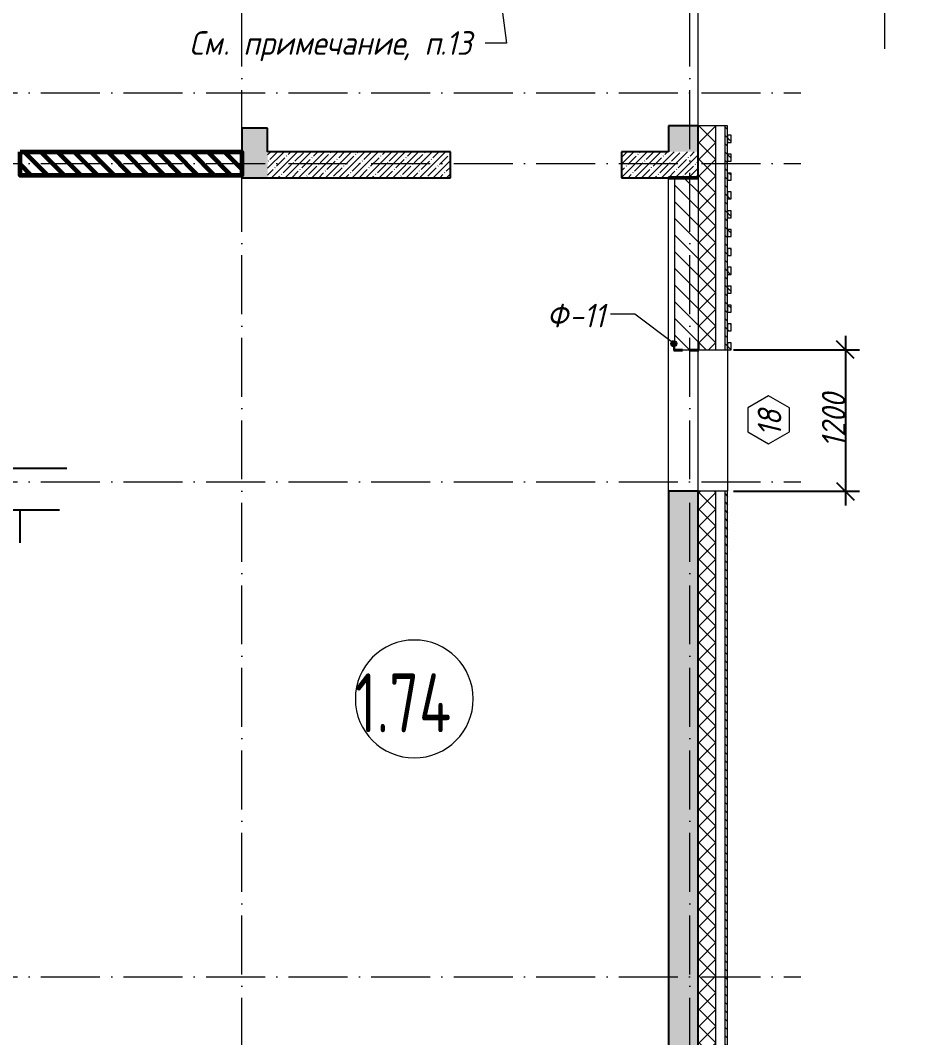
# Model space of a CAD drawing. Header units: millimetres. Extents: x 12986 to 523328, y -9759 to 30092.
# Drawn here: x 181330 to 188863, y 3085 to 11715 of the extents above; entities that cross this region are included whole.
import ezdxf

# ---------------------------------------------------------------- set-up
doc = ezdxf.new("R2010")
doc.units = ezdxf.units.MM
doc.linetypes.add('01 Штриховая _4 мм_', pattern=[600, 350, -250])
doc.linetypes.add('50_200_ШТРИХ_1Т_ш5_п1_п1_', pattern=[700, 500, -100, 0, -100])
for name, color, linetype, lineweight in [('5) Блок ячеистый', 160, 'Continuous', 60), ('A-ANNO-DIMS', 7, 'Continuous', 9), ('A-AREA-IDEN', 7, 'Continuous', 9), ('A-DETL-1', 7, 'Continuous', 50), ('A-FLOR', 7, 'Continuous', 9), ('A-GENM-1', 7, 'Continuous', 25), ('A-GENM-IDEN', 7, 'Continuous', 9), ('A-GLAZ-IDEN', 7, 'Continuous', 9), ('A-WALL', 7, 'Continuous', 5), ('A-WALL-1', 7, 'Continuous', 25), ('A-WALL-8', 7, 'Continuous', 9), ('A-WALL-FNSH-1', 7, 'Continuous', 9), ('A-WALL-FNSH-2', 7, 'Continuous', 5), ('A-WALL-PATT-1', 7, 'Continuous', 5), ('G-ANNO-SYMB-1', 7, '01 Штриховая _4 мм_', 9), ('G-ANNO-TEXT', 7, 'Continuous', 9), ('I-WALL', 7, 'Continuous', 5), ('Оси-2', 7, '50_200_ШТРИХ_1Т_ш5_п1_п1_', 9)]:
    doc.layers.add(name, color=color, linetype=linetype, lineweight=lineweight)
doc.layers.add('A-WALL-2', color=7, linetype='Continuous', lineweight=13, true_color=0x000000)
doc.layers.add('A-WALL-PATT-2', color=7, linetype='Continuous', lineweight=5, true_color=0xce0000)
doc.styles.add('ISOCPEUR_I_3', font='isocpeui.ttf', dxfattribs={"width": 0.9, "height": 200})
doc.styles.add('СПДС', font='ГОСТ тип А.ttf', dxfattribs={"width": 0.9})
doc.dimstyles.new('ISO-2_0_0_9К_Средний_3', dxfattribs={"dimscale": 304.8, "dimtxt": 199.196235, "dimasz": 0.492126, "dimexe": 0.393701, "dimexo": 0, "dimgap": 0, "dimtad": 1, "dimdec": 0, "dimzin": 0, "dimdsep": 46, "dimtxsty": 'ISOCPEUR_I_3', "dimblk1": 'OBLIQUE', "dimblk2": 'OBLIQUE', "dimsah": 1, "dimcen": 0.09, "dimdle": 0.393701, "dimazin": 0, "dimtfac": 1, "dimtdec": 4, "dimtix": 1, "dimtmove": 0, "dimatfit": 3, "dimfxl": 1, "dimtvp": 1, "dimtolj": 1, "dimtzin": 0, "dimarcsym": 2})
doc.dimstyles.get("Standard").update_dxf_attribs({"dimtxt": 0.18, "dimasz": 0.18, "dimexe": 0.18, "dimexo": 0.0625, "dimgap": 0.09, "dimtad": 0, "dimtih": 1, "dimtoh": 1, "dimdec": 4, "dimzin": 0, "dimdsep": 46, "dimtxsty": 'Standard', "dimcen": 0.09, "dimadec": 0, "dimazin": 0, "dimtfac": 1, "dimtdec": 4, "dimtofl": 0, "dimtmove": 0, "dimatfit": 3, "dimfxl": 1, "dimtolj": 1, "dimtzin": 0, "dimarcsym": 0})
pattern_1 = [(45, (61996.89, 0), (-57.024626, 57.024626), []), (45, (62053.92, 0), (-57.024626, 57.024626), [100.806, -20.161, 3.353, -16.808])]
pattern_2 = [(135, (61996.893, 0), (-35.35534, -35.35534), [])]
pattern_3 = [(135, (61996.89, 0), (-70.71068, -70.71068), [])]

# ---------------------------------------------------------------- blocks, each defined once
blk = doc.blocks.new('Фахверк_СКБ_Уголок - Ф-11_200х2500 h-26914022-АР1_Кладочный план 1 этажа')
at = {"layer": 'A-GENM-1'}
for p, q in [((200, 156), (125, 156)), ((125, 156), (125, 81)), ((131, 81), (131, 150)), ((131, 150), (200, 150)), ((200, 150), (200, 156)), ((125, 81), (131, 81)), ((131, 19), (125, 19)), ((125, 19), (125, -56)), ((131, -50), (131, 19)), ((125, -56), (200, -56)), ((200, -50), (131, -50)), ((200, -56), (200, -50))]:
    blk.add_line(p, q, dxfattribs=at)
blk = doc.blocks.new('Разрез - Концевая часть разреза пр_-17661887-АР1_Кладочный план 1 этажа')
at = {"layer": 'G-ANNO-SYMB-1'}
for points in [[(0, 0.5), (0, -0.5), (-9, -0.5), (-9, 0.5)], [(-6.292, -5.5), (-7.609, -5.5), (-6.95, -0.5)]]:
    blk.add_hatch(color=256, dxfattribs=at).paths.add_polyline_path(points, flags=0)
for p, q in [((0, 0.5), (-9, 0.5)), ((-9, 0.5), (-9, -0.5)), ((0, -0.5), (0, 0.5)), ((-9, -0.5), (0, -0.5)), ((-6.95, -0.5), (-7.609, -5.5)), ((-6.95, -0.5), (-6.95, -10.5)), ((-6.292, -5.5), (-6.95, -0.5)), ((-7.609, -5.5), (-6.292, -5.5))]:
    blk.add_line(p, q, dxfattribs=at)
blk = doc.blocks.new('DIMBLOCK255-АР1_Кладочный план 1 этажа')
at = {"layer": 'A-ANNO-DIMS', "color": 0, "lineweight": -2, "transparency": 16777216}
for p, q in [((180946.9, 7281.5), (180946.9, 7914.9)), ((180947.1, 7914.7), (181246.7, 7914.7)), ((181246.9, 7281.5), (181246.9, 7914.9)), ((181246.9, 7914.7), (181725.2, 7914.7))]:
    blk.add_line(p, q, dxfattribs=at)
at = {"layer": 'A-ANNO-DIMS', "color": 0, "transparency": 16777216}
for points in [[(180947.1, 7914.8), (180947.1, 7914.7), (180946.9, 7914.7)], [(181246.7, 7914.8), (181246.7, 7914.7), (181246.9, 7914.7)]]:
    blk.add_solid(points, dxfattribs=at)
at = {"layer": 'Defpoints', "color": 0, "transparency": 16777216}
for p in [(181246.9, 7914.7), (180946.9, 7281.5), (181246.9, 7281.5)]:
    blk.add_point(p, dxfattribs=at)
at = {"layer": 'A-ANNO-DIMS', "color": 0, "transparency": 16777216, "insert": (181498.3, 7914.9), "char_height": 0.18, "width": 455.087, "attachment_point": 1, "line_spacing_factor": 1.149209}
blk.add_mtext('\\A1;300.0000', dxfattribs=at)
blk = doc.blocks.new('DIMBLOCK256-АР1_Кладочный план 1 этажа')
at = {"layer": 'A-ANNO-DIMS', "color": 0, "lineweight": -2, "transparency": 16777216}
for p, q in [((181246.9, 7281.5), (181246.9, 7561.3)), ((181247.1, 7561.1), (181326.7, 7561.1)), ((181326.9, 7281.5), (181326.9, 7561.3)), ((181326.9, 7561.1), (181662, 7561.1))]:
    blk.add_line(p, q, dxfattribs=at)
at = {"layer": 'A-ANNO-DIMS', "color": 0, "transparency": 16777216}
for points in [[(181247.1, 7561.1), (181247.1, 7561.1), (181246.9, 7561.1)], [(181326.7, 7561.1), (181326.7, 7561.1), (181326.9, 7561.1)]]:
    blk.add_solid(points, dxfattribs=at)
at = {"layer": 'Defpoints', "color": 0, "transparency": 16777216}
for p in [(181326.9, 7561.1), (181246.9, 7281.5), (181326.9, 7281.5)]:
    blk.add_point(p, dxfattribs=at)
at = {"layer": 'A-ANNO-DIMS', "color": 0, "transparency": 16777216, "insert": (181510.9, 7561.2), "char_height": 0.18, "width": 303.391, "attachment_point": 1, "line_spacing_factor": 1.149209}
blk.add_mtext('\\A1;80.0000', dxfattribs=at)
blk = doc.blocks.new('_Oblique')
at = {"color": 0, "linetype": 'ByBlock', "lineweight": -2}
blk.add_line((-0.5, -0.5), (0.5, 0.5), dxfattribs=at)
blk = doc.blocks.new('DIMBLOCK287-АР1_Кладочный план 1 этажа')
at = {"layer": 'A-ANNO-DIMS', "color": 0, "lineweight": -2, "transparency": 16777216}
for p, q in [((188326.9, 9040), (188326.9, 7600)), ((187376.9, 8920), (188446.9, 8920)), ((187376.9, 7720), (188446.9, 7720))]:
    blk.add_line(p, q, dxfattribs=at)
at = {"layer": 'Defpoints', "color": 0, "transparency": 16777216}
for p in [(187376.9, 8920), (187376.9, 7720), (188326.9, 7720)]:
    blk.add_point(p, dxfattribs=at)
at = {"layer": 'A-ANNO-DIMS', "color": 0, "lineweight": -2, "transparency": 16777216, "xscale": 150, "yscale": 150, "zscale": 150}
for p, rotation in [((188326.9, 8920), 90), ((188326.9, 7720), 270)]:
    blk.add_blockref('_Oblique', p, dxfattribs=dict(at, rotation=rotation))
at = {"layer": 'A-ANNO-DIMS', "color": 0, "transparency": 16777216, "insert": (188226.9, 8320), "char_height": 200, "width": 560.814, "attachment_point": 5, "rotation": 90, "style": 'ISOCPEUR_I_3'}
blk.add_mtext('\\A1;1200', dxfattribs=at)
blk = doc.blocks.new('AAR_СКБ_Марка_Окна_Перемычка и проем - Марка проема-25443838-АР1_Кладочный план 1 этажа')
at = {"layer": 'A-GLAZ-IDEN'}
for p, q in [((-0.968, -0.984), (-1.986, -2.747)), ((1.067, -0.984), (-0.968, -0.984)), ((2.085, -2.747), (1.067, -0.984)), ((-1.986, -2.747), (-0.968, -4.509)), ((1.067, -4.509), (2.085, -2.747)), ((-0.968, -4.509), (1.067, -4.509))]:
    blk.add_line(p, q, dxfattribs=at)
blk = doc.blocks.new('Марка_Помещения - Номер-25198446-Объем проектирования 1 этажа')
at = {"layer": 'A-AREA-IDEN'}
for start, end in [(360, 180), (180, 360)]:
    blk.add_arc((0, 0), 2.5, start, end, dxfattribs=at)

msp = doc.modelspace()

# ---------------------------------------------------------------- hatches: boundary and pattern name
at = {"layer": '5) Блок ячеистый'}
h = msp.add_hatch(dxfattribs=at)
h.set_pattern_fill('FP_3', color=256, style=0, pattern_type=2)
h.set_pattern_definition(pattern_3)
h.paths.add_polyline_path([(181326.89328, 10400.00001), (183206.89328, 10400.00001), (183206.89328, 10600.00001), (181326.89328, 10600.00001)], flags=0)
h.paths.add_polyline_path([(169346.89328, 10400.00001), (169646.89328, 10400.00001), (169646.89328, 10600.00001), (169346.89328, 10600.00001), (169346.89328, 10469.00001)], flags=0)
h.paths.add_polyline_path([(172126.89323, 10400.00001), (172226.89328, 10400.00001), (172226.89328, 10600.00001), (171096.89328, 10600.00001), (171096.89328, 10400.00001), (172046.89323, 10400.00001)], flags=0)
h.paths.add_polyline_path([(173176.89328, 10400.00001), (173926.89323, 10400.00001), (173926.89323, 10600.00001), (173176.89328, 10600.00001), (173176.89328, 10469.00001)], flags=0)
at = {"layer": 'A-GENM-IDEN'}
h = msp.add_hatch(color=256, dxfattribs=at)
edge = h.paths.add_edge_path(flags=0)
edge.add_arc((186870.89328, 8972.33354), 25, 0, 360)
at = {"layer": 'A-WALL-PATT-1'}
h = msp.add_hatch(dxfattribs=at)
h.set_pattern_fill('FP_18', color=256, style=0, pattern_type=2)
h.set_pattern_definition(pattern_2)
h.paths.add_polyline_path([(187306.89328, -349.99999), (187326.89328, -349.99999), (187326.89328, 7720.00021), (187306.89328, 7720.00021), (187306.89328, -329.99999)], flags=0)
h.paths.add_polyline_path([(187306.89328, 8920.00021), (187326.89328, 8920.00021), (187326.89328, 10820.0001), (187306.89328, 10820.0001)], flags=0)
h.paths.add_polyline_path([(187326.89328, 13120.0001), (187326.89328, 13760), (187306.89328, 13760), (187306.89328, 13120.0001)], flags=0)
h.paths.add_polyline_path([(187326.89328, 15310), (187326.89328, 21650.00001), (187306.89328, 21650.00001), (187306.89328, 15310)], flags=0)
h = msp.add_hatch(dxfattribs=at)
h.set_pattern_fill('FP_2', color=256, style=0, pattern_type=2)
h.set_pattern_definition([(45, (61996.89, 0), (-70.71068, 70.71068), []), (135, (61996.89, 0), (-70.71068, -70.71068), [])])
h.paths.add_polyline_path([(187076.89328, -249.99999), (187226.89328, -249.99999), (187226.89328, 7720.00021), (187076.89328, 7720.00021), (187076.89328, -99.99999)], flags=0)
h.paths.add_polyline_path([(187082.89328, 8920.00021), (187226.89328, 8920.00021), (187226.89328, 10820.0001), (187076.89328, 10820.0001), (187076.89328, 8989.00021), (187082.89328, 8989.00021)], flags=0)
h.paths.add_polyline_path([(187076.89328, 13120.0001), (187226.89328, 13120.0001), (187226.89328, 13760), (187076.89328, 13760)], flags=0)
h.paths.add_polyline_path([(187076.89328, 15310), (187226.89328, 15310), (187226.89328, 21550.00001), (187076.89328, 21550.00001), (187076.89328, 17264.96045)], flags=0)
h = msp.add_hatch(dxfattribs=at)
h.set_pattern_fill('FP_1', color=256, style=0, pattern_type=2)
h.set_pattern_definition(pattern_1)
h.paths.add_polyline_path([(187076.89328, 10600.00001), (187076.89328, 10820.0001), (186826.89328, 10820.0001), (186826.89328, 10600.00001)], flags=0)
h.paths.add_polyline_path([(186826.89328, 13120.0001), (187076.89328, 13120.0001), (187076.89328, 13760), (186826.89328, 13760), (186826.89328, 13450)], flags=0)
h.paths.add_polyline_path([(187076.89328, 15310), (187076.89328, 21400.00001), (186826.89328, 21400.00001), (186826.89328, 15310)], flags=0)
h = msp.add_hatch(dxfattribs=at)
h.set_pattern_fill('FP_1', color=256, style=0, pattern_type=2)
h.set_pattern_definition(pattern_1)
h.paths.add_polyline_path([(183206.89328, 10380.00001), (183426.89328, 10380.00001), (183426.89328, 10800.00001), (183206.89328, 10800.00001), (183206.89328, 10400.00001)], flags=0)
h.paths.add_polyline_path([(183426.89328, 12250.00001), (183426.89328, 13400.00001), (183206.89328, 13400.00001), (183206.89328, 12250.00001)], flags=0)
h.paths.add_polyline_path([(183426.89328, 13900.00001), (183426.89328, 18599.99985), (183206.89328, 18600), (183206.89328, 13900.00001), (183220.09328, 13900.00001)], flags=0)
h = msp.add_hatch(dxfattribs=at)
h.set_pattern_fill('FP_18', color=256, style=0, pattern_type=2)
h.set_pattern_definition(pattern_2)
h.paths.add_polyline_path([(187326.89328, 10680.00021), (187356.89328, 10680.00021), (187356.89328, 10740.00021), (187326.89328, 10740.00021)], flags=0)
h = msp.add_hatch(dxfattribs=at)
h.set_pattern_fill('FP_1', color=256, style=0, pattern_type=2)
h.set_pattern_definition(pattern_1)
h.paths.add_polyline_path([(186876.89328, 10380.00001), (187076.89328, 10380.00001), (187076.89328, 10600.00001), (186426.89328, 10600.00001), (186426.89328, 10380.00001)], flags=0)
h.paths.add_polyline_path([(184976.89328, 10380.00001), (184976.89328, 10600.00001), (183426.89328, 10600.00001), (183426.89328, 10380.00001)], flags=0)
h = msp.add_hatch(dxfattribs=at)
h.set_pattern_fill('FP_18', color=256, style=0, pattern_type=2)
h.set_pattern_definition(pattern_2)
h.paths.add_polyline_path([(187326.89328, 10520.00021), (187356.89328, 10520.00021), (187356.89328, 10580.00021), (187326.89328, 10580.00021)], flags=0)
h = msp.add_hatch(dxfattribs=at)
h.set_pattern_fill('FP_18', color=256, style=0, pattern_type=2)
h.set_pattern_definition(pattern_2)
h.paths.add_polyline_path([(187326.89328, 10360.00021), (187356.89328, 10360.00021), (187356.89328, 10420.00021), (187326.89328, 10420.00021)], flags=0)
h = msp.add_hatch(dxfattribs=at)
h.set_pattern_fill('FP_18', color=256, style=0, pattern_type=2)
h.set_pattern_definition(pattern_2)
h.paths.add_polyline_path([(187326.89328, 10200.00021), (187356.89328, 10200.00021), (187356.89328, 10260.00021), (187326.89328, 10260.00021)], flags=0)
h = msp.add_hatch(dxfattribs=at)
h.set_pattern_fill('FP_18', color=256, style=0, pattern_type=2)
h.set_pattern_definition(pattern_2)
h.paths.add_polyline_path([(187326.89328, 10040.00021), (187356.89328, 10040.00021), (187356.89328, 10100.00021), (187326.89328, 10100.00021)], flags=0)
h = msp.add_hatch(dxfattribs=at)
h.set_pattern_fill('FP_18', color=256, style=0, pattern_type=2)
h.set_pattern_definition(pattern_2)
h.paths.add_polyline_path([(187326.89328, 9880.00021), (187356.89328, 9880.00021), (187356.89328, 9940.00021), (187326.89328, 9940.00021)], flags=0)
h = msp.add_hatch(dxfattribs=at)
h.set_pattern_fill('FP_18', color=256, style=0, pattern_type=2)
h.set_pattern_definition(pattern_2)
h.paths.add_polyline_path([(187326.89328, 9720.00021), (187356.89328, 9720.00021), (187356.89328, 9780.00021), (187326.89328, 9780.00021)], flags=0)
h = msp.add_hatch(dxfattribs=at)
h.set_pattern_fill('FP_18', color=256, style=0, pattern_type=2)
h.set_pattern_definition(pattern_2)
h.paths.add_polyline_path([(187326.89328, 9560.00021), (187356.89328, 9560.00021), (187356.89328, 9620.00021), (187326.89328, 9620.00021)], flags=0)
h = msp.add_hatch(dxfattribs=at)
h.set_pattern_fill('FP_18', color=256, style=0, pattern_type=2)
h.set_pattern_definition(pattern_2)
h.paths.add_polyline_path([(187326.89328, 9400.00021), (187356.89328, 9400.00021), (187356.89328, 9460.00021), (187326.89328, 9460.00021)], flags=0)
h = msp.add_hatch(dxfattribs=at)
h.set_pattern_fill('FP_18', color=256, style=0, pattern_type=2)
h.set_pattern_definition(pattern_2)
h.paths.add_polyline_path([(187326.89328, 9240.00021), (187356.89328, 9240.00021), (187356.89328, 9300.00021), (187326.89328, 9300.00021)], flags=0)
h = msp.add_hatch(dxfattribs=at)
h.set_pattern_fill('FP_18', color=256, style=0, pattern_type=2)
h.set_pattern_definition(pattern_2)
h.paths.add_polyline_path([(187326.89328, 9080.00021), (187356.89328, 9080.00021), (187356.89328, 9140.00021), (187326.89328, 9140.00021)], flags=0)
h = msp.add_hatch(dxfattribs=at)
h.set_pattern_fill('FP_18', color=256, style=0, pattern_type=2)
h.set_pattern_definition(pattern_2)
h.paths.add_polyline_path([(187326.89328, 8920.00021), (187356.89328, 8920.00021), (187356.89328, 8980.00021), (187326.89328, 8980.00021)], flags=0)
h = msp.add_hatch(dxfattribs=at)
h.set_pattern_fill('FP_1', color=256, style=0, pattern_type=2)
h.set_pattern_definition(pattern_1)
h.paths.add_polyline_path([(187076.89328, -99.99999), (187076.89328, 7720.00021), (186826.89328, 7720.00021), (186826.89328, -99.99999)], flags=0)
at = {"layer": 'A-WALL-PATT-2'}
h = msp.add_hatch(dxfattribs=at)
h.set_pattern_fill('FP_3', color=256, style=0, pattern_type=2)
h.set_pattern_definition(pattern_3)
h.paths.add_polyline_path([(187076.89328, 8920.00021), (187076.89328, 10380.00001), (186876.89328, 10380.00001), (186876.89328, 8920.00021), (187007.89328, 8920.00021)], flags=0)

# ---------------------------------------------------------------- linework, layer by layer
at = {"layer": '5) Блок ячеистый'}
msp.add_lwpolyline([(181326.89328, 10600.00001), (183206.89328, 10600.00001), (183206.89328, 10400.00001), (181326.89328, 10400.00001)], close=True, dxfattribs=at)
at = {"layer": 'A-DETL-1'}
msp.add_line((187076.89328, 10380.00001), (186826.89328, 10380.00001), dxfattribs=at)
at = {"layer": 'A-FLOR'}
msp.add_line((187076.89328, 10820.0001), (187076.89328, 13120.0001), dxfattribs=at)
at = {"layer": 'A-GENM-IDEN'}
for p, q in [((186541.77451, 9222.69779), (186335.84396, 9222.69779)), ((186870.89328, 8972.33354), (186541.77451, 9222.69779))]:
    msp.add_line(p, q, dxfattribs=at)
msp.add_circle((186870.89328, 8972.33354), 25, dxfattribs=at)
at = {"layer": 'A-WALL'}
for p, q in [((187076.89328, 10380.00001), (187076.89328, 8989.00021)), ((187076.89328, 7720.00021), (187076.89328, 8914.00021)), ((187326.89328, 8920.00021), (187326.89328, 7720.00021))]:
    msp.add_line(p, q, dxfattribs=at)
at = {"layer": 'A-WALL-1'}
for p, q in [((183206.89328, 10800.00001), (183206.89328, 10380.00001)), ((183426.89328, 10800.00001), (183206.89328, 10800.00001)), ((183426.89328, 10600.00001), (183426.89328, 10800.00001)), ((187076.89328, 10820.0001), (186826.89328, 10820.0001)), ((186826.89328, 10820.0001), (186826.89328, 10600.00001)), ((187076.89328, 10380.00001), (187076.89328, 10820.0001)), ((184976.89328, 10600.00001), (183426.89328, 10600.00001)), ((184976.89328, 10380.00001), (184976.89328, 10600.00001)), ((186826.89328, 10600.00001), (186426.89328, 10600.00001)), ((186426.89328, 10600.00001), (186426.89328, 10380.00001)), ((183206.89328, 10380.00001), (184976.89328, 10380.00001)), ((186426.89328, 10380.00001), (186826.89328, 10380.00001)), ((186826.89328, 7720.00021), (186826.89328, 150.00001)), ((187076.89328, 7720.00021), (186826.89328, 7720.00021)), ((187076.89328, -99.99999), (187076.89328, 7720.00021))]:
    msp.add_line(p, q, dxfattribs=at)
at = {"layer": 'A-WALL-2'}
for p, q in [((183206.89328, 10600.00001), (181326.89328, 10600.00001)), ((181326.89328, 10400.00001), (183206.89328, 10400.00001)), ((186876.89328, 10380.00001), (186876.89328, 8989.00021)), ((186945.89328, 8920.00021), (187007.89328, 8920.00021))]:
    msp.add_line(p, q, dxfattribs=at)
at = {"layer": 'A-WALL-8'}
for p, q in [((187306.89328, 10820.0001), (187076.89328, 10820.0001)), ((187226.89328, 8920.00021), (187226.89328, 10820.0001)), ((187306.89328, 8920.00021), (187306.89328, 10820.0001)), ((187082.89328, 8920.00021), (187306.89328, 8920.00021)), ((187306.89328, 7720.00021), (187076.89328, 7720.00021)), ((187226.89328, -249.99999), (187226.89328, 7720.00021)), ((187306.89328, -329.99999), (187306.89328, 7720.00021))]:
    msp.add_line(p, q, dxfattribs=at)
at = {"layer": 'A-WALL-FNSH-1'}
for p, q in [((187326.89328, 10820.0001), (187306.89328, 10820.0001)), ((187326.89328, 8920.00021), (187326.89328, 10820.0001)), ((187306.89328, 8920.00021), (187326.89328, 8920.00021)), ((187326.89328, 7720.00021), (187306.89328, 7720.00021)), ((187326.89328, -349.99999), (187326.89328, 7720.00021))]:
    msp.add_line(p, q, dxfattribs=at)
at = {"layer": 'A-WALL-FNSH-2'}
for p, q in [((187356.89328, 10740.00021), (187326.89328, 10740.00021)), ((187326.89328, 10740.00021), (187326.89328, 10680.00021)), ((187356.89328, 10680.00021), (187356.89328, 10740.00021)), ((187326.89328, 10680.00021), (187356.89328, 10680.00021)), ((187356.89328, 10580.00021), (187326.89328, 10580.00021)), ((187326.89328, 10580.00021), (187326.89328, 10520.00021)), ((187356.89328, 10520.00021), (187356.89328, 10580.00021)), ((187326.89328, 10520.00021), (187356.89328, 10520.00021)), ((187356.89328, 10420.00021), (187326.89328, 10420.00021)), ((187326.89328, 10420.00021), (187326.89328, 10360.00021)), ((187326.89328, 10360.00021), (187356.89328, 10360.00021)), ((187356.89328, 10360.00021), (187356.89328, 10420.00021)), ((187356.89328, 10260.00021), (187326.89328, 10260.00021)), ((187326.89328, 10260.00021), (187326.89328, 10200.00021)), ((187326.89328, 10200.00021), (187356.89328, 10200.00021)), ((187356.89328, 10200.00021), (187356.89328, 10260.00021)), ((187356.89328, 10100.00021), (187326.89328, 10100.00021)), ((187326.89328, 10100.00021), (187326.89328, 10040.00021)), ((187356.89328, 10040.00021), (187356.89328, 10100.00021)), ((187326.89328, 10040.00021), (187356.89328, 10040.00021)), ((187356.89328, 9940.00021), (187326.89328, 9940.00021)), ((187326.89328, 9940.00021), (187326.89328, 9880.00021)), ((187356.89328, 9880.00021), (187356.89328, 9940.00021)), ((187326.89328, 9880.00021), (187356.89328, 9880.00021)), ((187356.89328, 9780.00021), (187326.89328, 9780.00021)), ((187326.89328, 9780.00021), (187326.89328, 9720.00021)), ((187356.89328, 9720.00021), (187356.89328, 9780.00021)), ((187326.89328, 9720.00021), (187356.89328, 9720.00021)), ((187356.89328, 9620.00021), (187326.89328, 9620.00021)), ((187326.89328, 9620.00021), (187326.89328, 9560.00021)), ((187356.89328, 9560.00021), (187356.89328, 9620.00021)), ((187326.89328, 9560.00021), (187356.89328, 9560.00021)), ((187356.89328, 9460.00021), (187326.89328, 9460.00021)), ((187326.89328, 9460.00021), (187326.89328, 9400.00021)), ((187356.89328, 9400.00021), (187356.89328, 9460.00021)), ((187326.89328, 9400.00021), (187356.89328, 9400.00021)), ((187356.89328, 9300.00021), (187326.89328, 9300.00021)), ((187326.89328, 9300.00021), (187326.89328, 9240.00021)), ((187326.89328, 9240.00021), (187356.89328, 9240.00021)), ((187356.89328, 9240.00021), (187356.89328, 9300.00021)), ((187356.89328, 9140.00021), (187326.89328, 9140.00021)), ((187326.89328, 9140.00021), (187326.89328, 9080.00021)), ((187326.89328, 9080.00021), (187356.89328, 9080.00021)), ((187356.89328, 9080.00021), (187356.89328, 9140.00021)), ((187356.89328, 8980.00021), (187326.89328, 8980.00021)), ((187326.89328, 8980.00021), (187326.89328, 8920.00021)), ((187356.89328, 8920.00021), (187356.89328, 8980.00021)), ((187326.89328, 8920.00021), (187356.89328, 8920.00021))]:
    msp.add_line(p, q, dxfattribs=at)
at = {"layer": 'G-ANNO-TEXT'}
for p, q in [((185147.05429, 13915.07531), (185451.34103, 11522.72644)), ((185451.34103, 11522.72644), (185271.0447, 11522.72644))]:
    msp.add_line(p, q, dxfattribs=at)
at = {"layer": 'I-WALL'}
msp.add_line((186826.89328, 7720.00021), (186826.89328, 10380.00001), dxfattribs=at)
at = {"layer": 'Оси-2'}
for p, q in [((183206.89325, -4080), (183206.89325, 28636.94316)), ((187006.89325, -4080), (187006.89325, 28636.94316)), ((57586.89328, 11100), (187948.52131, 11100)), ((57586.89328, 10500), (187948.52131, 10500)), ((57586.89328, 7800), (187948.52131, 7800)), ((57586.89328, 3600), (187948.52131, 3600))]:
    msp.add_line(p, q, dxfattribs=at)

# ---------------------------------------------------------------- block references
at = {"layer": 'A-AREA-IDEN', "xscale": 199.9999999999999, "yscale": 199.9999999999999, "zscale": 199.9999999999999}
msp.add_blockref('Марка_Помещения - Номер-25198446-Объем проектирования 1 этажа', (184670.62812, 5958.09353), dxfattribs=at)
at = {"layer": 'A-GENM-1', "rotation": 90}
msp.add_blockref('Фахверк_СКБ_Уголок - Ф-11_200х2500 h-26914022-АР1_Кладочный план 1 этажа', (187026.89328, 8789.00021), dxfattribs=at)
at = {"layer": 'A-GLAZ-IDEN', "xscale": 99.99999999999993, "yscale": 99.99999999999993, "zscale": 99.99999999999993, "rotation": 89.99999999999982}
msp.add_blockref('AAR_СКБ_Марка_Окна_Перемычка и проем - Марка проема-25443838-АР1_Кладочный план 1 этажа', (187400.47035, 8320.00021), dxfattribs=at)
at = {"layer": 'G-ANNO-SYMB-1', "extrusion": (0, 0, -1), "xscale": 99.99999999999993, "yscale": 99.99999999999993, "zscale": 99.99999999999993}
msp.add_blockref('Разрез - Концевая часть разреза пр_-17661887-АР1_Кладочный план 1 этажа', (-187962.83005, 12523.27848), dxfattribs=at)

# ---------------------------------------------------------------- texts
at = {"layer": 'A-AREA-IDEN', "insert": (184168.86182, 6175.21214), "char_height": 500, "width": 1255.442625, "attachment_point": 1, "style": 'СПДС'}
msp.add_mtext('1.74', dxfattribs=at)
at = {"layer": 'A-GENM-IDEN', "char_height": 200, "attachment_point": 1, "style": 'ISOCPEUR_I_3'}
for s, insert, width in [('\\fISOCPEUR|b0|i1|c204|p34|;\\W.9;Ф', (185793.60947, 9310.31238), 230.886), ('-11', (185984.10947, 9310.31238), 389.620125)]:
    msp.add_mtext(s, dxfattribs=dict(at, insert=insert, width=width))
at = {"layer": 'A-GLAZ-IDEN', "insert": (187583.11172, 8186.10168), "char_height": 200, "width": 274.177125, "attachment_point": 1, "rotation": 90, "style": 'ISOCPEUR_I_3'}
msp.add_mtext('18', dxfattribs=at)
at = {"layer": 'G-ANNO-TEXT', "char_height": 200, "attachment_point": 1, "style": 'ISOCPEUR_I_3'}
for s, insert, width in [('См', (182762.53899, 11622.72644), 346.329), ('.13 ', (184887.80461, 11622.72644), 346.329), ('примечание', (183220.92961, 11622.72644), 1645.06275), ('\\fISOCPEUR|b0|i1|c204|p34|;\\W.9;п', (184756.83586, 11622.72644), 158.734125), ('. ', (183048.28899, 11622.72644), 209.2404375), (', ', (184578.24211, 11622.72644), 216.455625)]:
    msp.add_mtext(s, dxfattribs=dict(at, insert=insert, width=width))

# ---------------------------------------------------------------- dimensions: what is measured, and where the dimension line sits
at = {"layer": 'A-ANNO-DIMS'}
dim = msp.add_linear_dim(base=(188326.89151, 7720.00021), p1=(187376.89328, 8920.00021), p2=(187376.89328, 7720.00021), angle=90, dimstyle='ISO-2_0_0_9К_Средний_3', override={"dimpost": '<>', "dimfxl": 1200}, dxfattribs=at)
dim.commit()
dim.dimension.update_dxf_attribs({"geometry": 'DIMBLOCK287-АР1_Кладочный план 1 этажа', "text_midpoint": (188226.89151, 8320.00021)})
for base, p1, p2, picture, middle in [((181246.89328, 7914.73614), (180946.89328, 7281.47102), (181246.89328, 7281.47102), 'DIMBLOCK255-АР1_Кладочный план 1 этажа', (181725.8507, 7914.73614)), ((181326.89328, 7561.11876), (181246.89328, 7281.47102), (181326.89328, 7281.47102), 'DIMBLOCK256-АР1_Кладочный план 1 этажа', (181662.56171, 7561.11876))]:
    dim = msp.add_linear_dim(base=base, p1=p1, p2=p2, dimstyle='Standard', dxfattribs=at)
    dim.commit()
    dim.dimension.update_dxf_attribs({"geometry": picture, "text_midpoint": middle, "dimtype": 160})

doc.saveas('drawing.dxf')
